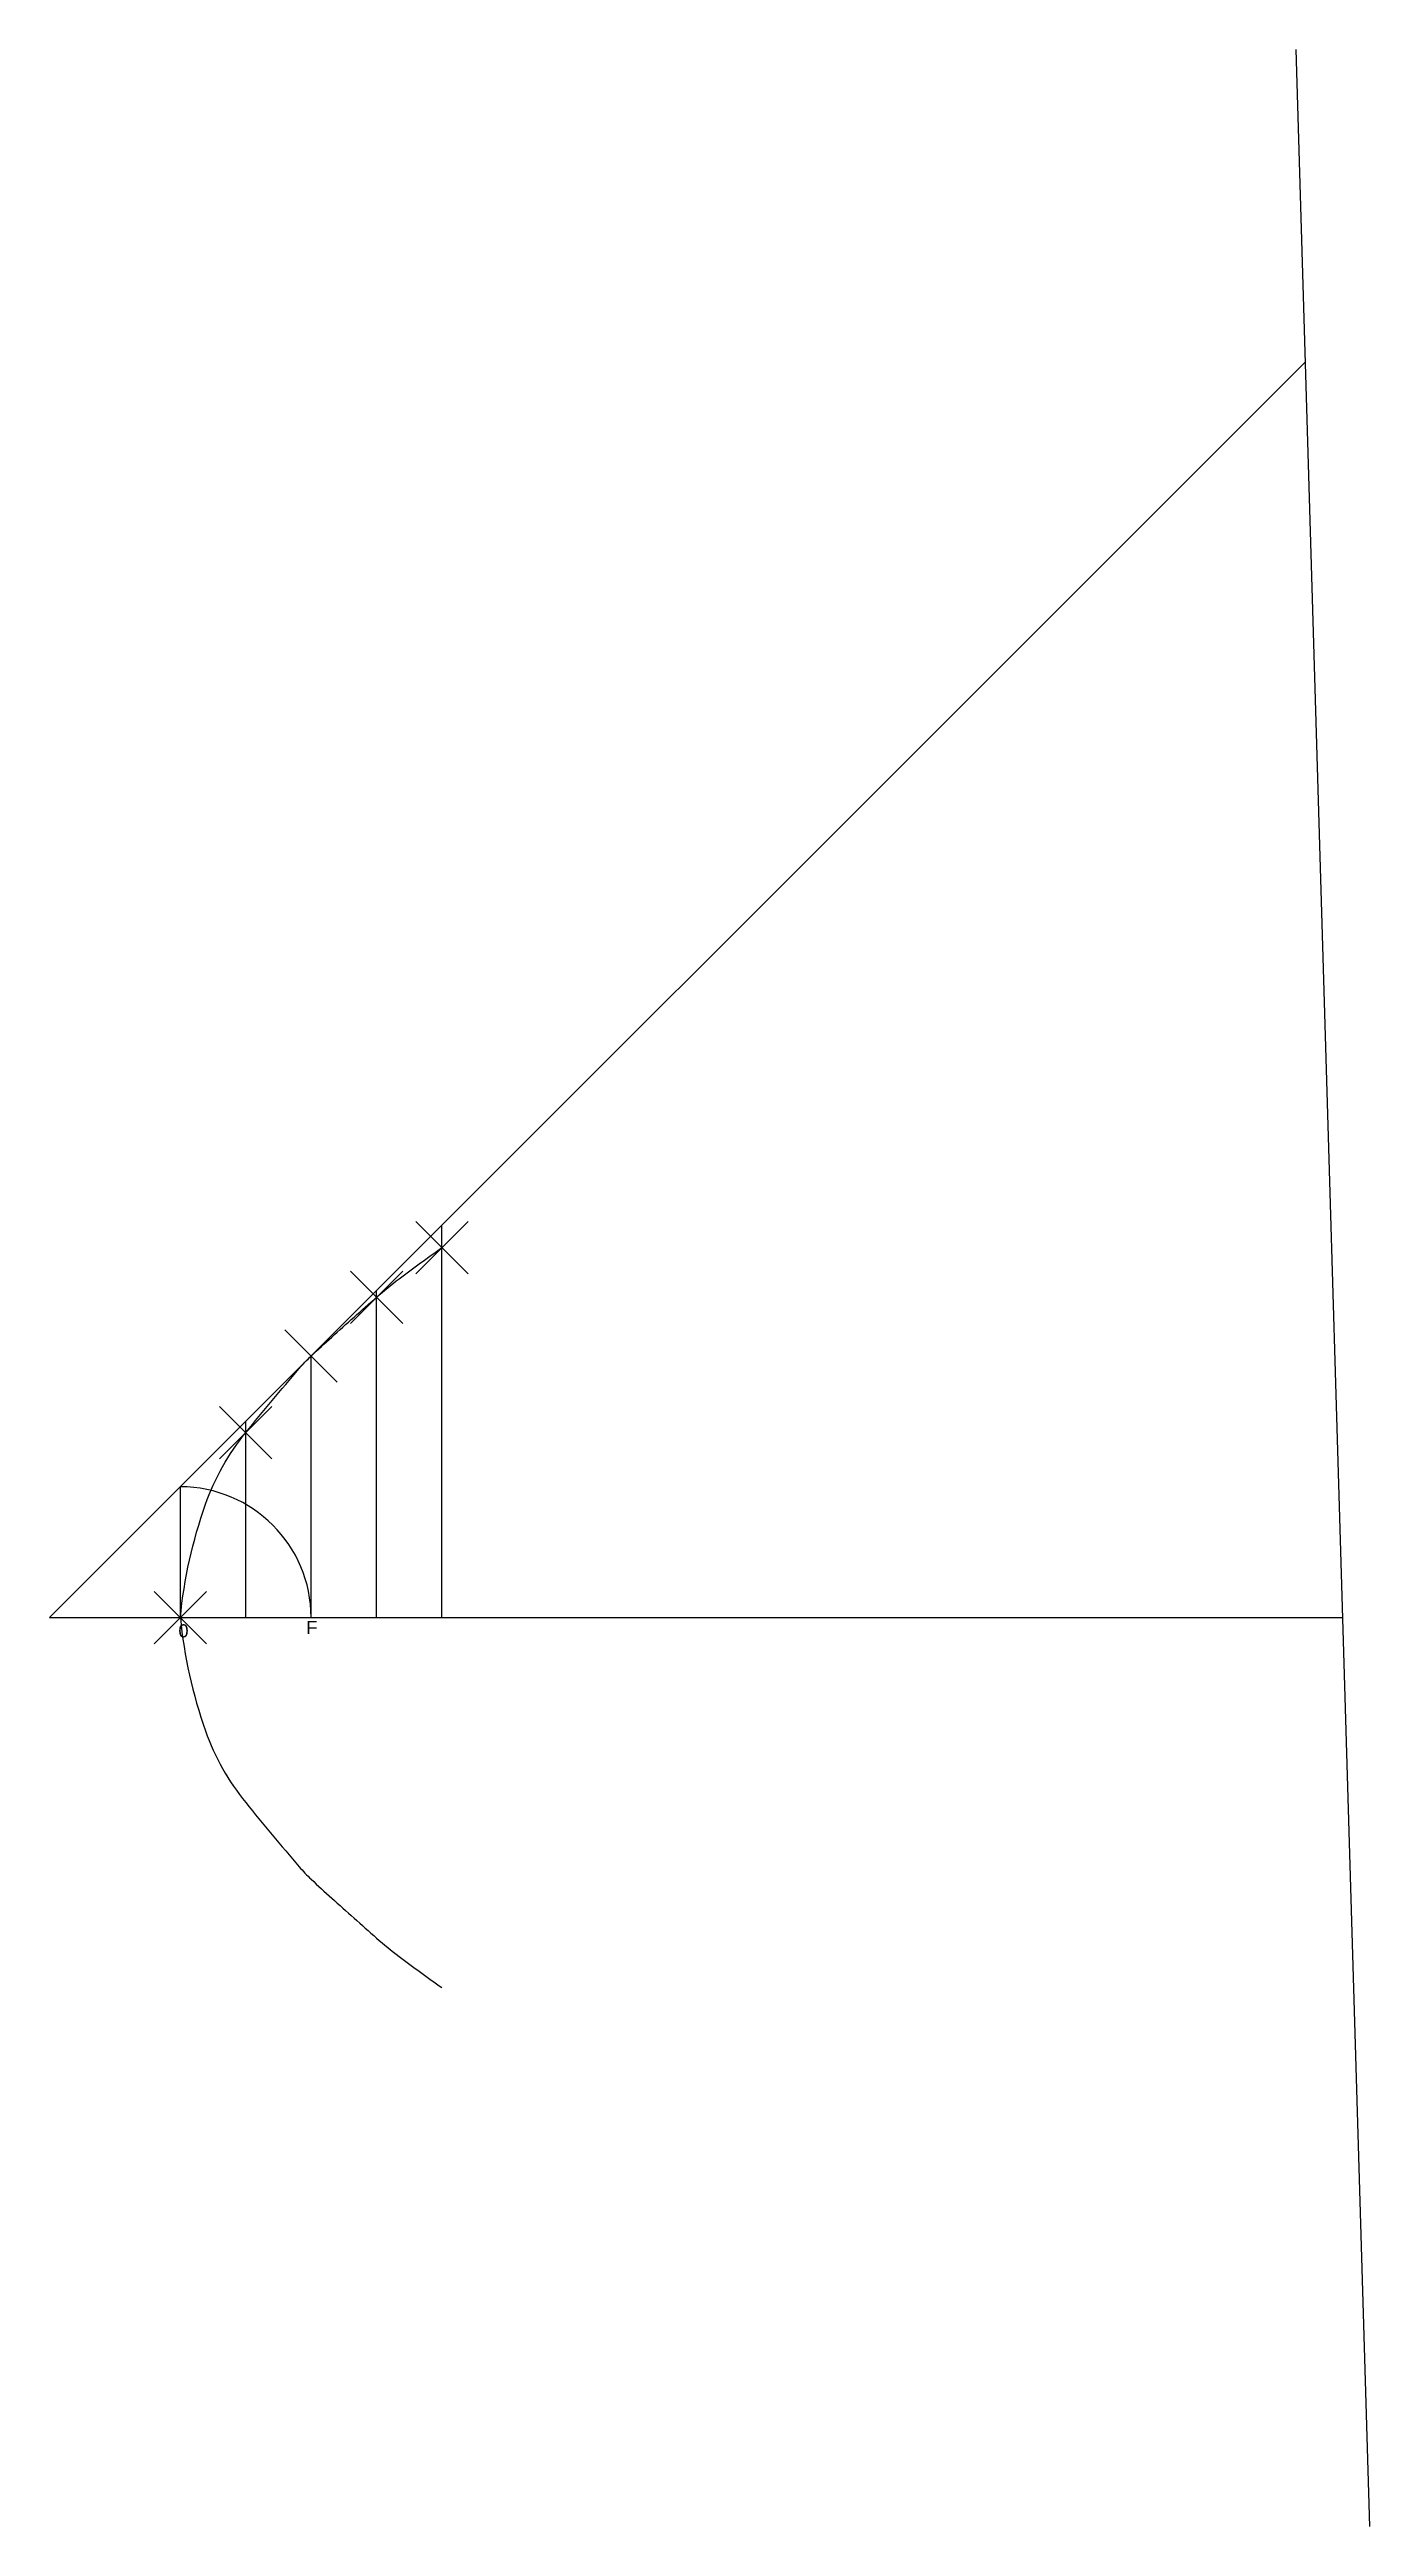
# Model space of a CAD drawing. Header units: millimetres. Extents: x 0 to 252, y -174 to 300.
import ezdxf

# ---------------------------------------------------------------- set-up
doc = ezdxf.new("R2010")
doc.units = ezdxf.units.MM
doc.header["$PDMODE"] = 3
doc.header["$PDSIZE"] = 5
doc.styles.get("Standard").update_dxf_attribs({"font": 'arial.ttf'})

msp = doc.modelspace()

# ---------------------------------------------------------------- linework, layer by layer
for p, q in [((238.18, 299.68), (252.26, -173.69)), ((0, 0), (239.96, 239.96)), ((75, 0), (75, 75)), ((62.5, 0), (62.5, 62.5)), ((50, 0), (50, 50)), ((37.5, 0), (37.5, 37.5)), ((25, 0), (25, 25)), ((0, 0), (247.09, 0))]:
    msp.add_line(p, q)
for points in [[(25, 0, -0.060801), (29.81, 21.66, -0.086195), (37.5, 35.36, -0.005697), (47.71, 47.6, -0.027431), (50, 50, -0.005574), (53.92, 53.6, -0.002585), (62.5, 61.24, -0.018349), (66.81, 64.76, -0.010104), (75, 70.71)], [(25, 0, 0.060801), (29.81, -21.66, 0.086195), (37.5, -35.36, 0.005697), (47.71, -47.6, 0.027431), (50, -50, 0.005574), (53.92, -53.6, 0.002585), (62.5, -61.24, 0.018349), (66.81, -64.76, 0.010104), (75, -70.71)]]:
    msp.add_lwpolyline(points, format="xyb")
msp.add_arc((25, 0), 25, 0, 90)
for p in [(75, 70.71), (62.5, 61.24), (50, 50), (37.5, 35.36), (25, 0)]:
    msp.add_point(p)

# ---------------------------------------------------------------- texts
at = {"char_height": 2.5, "attachment_point": 1}
for s, width, insert in [('0', 2.2926, (24.63, -1.27)), ('F', 3.7694, (49.07, -0.64))]:
    msp.add_mtext_dynamic_manual_height_columns(s, width=width, gutter_width=12.5, heights=[0], dxfattribs=dict(at, insert=insert))

doc.saveas('drawing.dxf')
